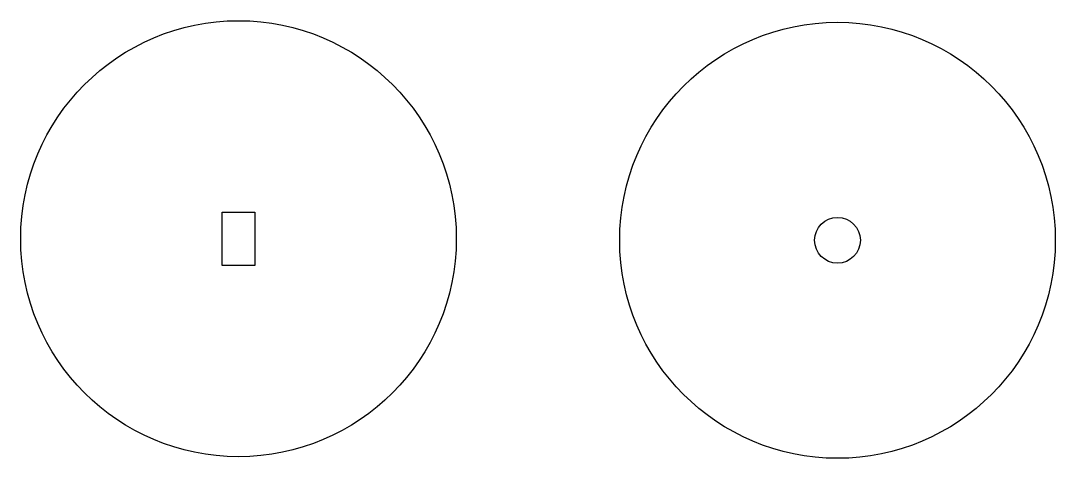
# Model space of a CAD drawing. Header units: millimetres. Extents: x -75 to 20, y -20 to 20.1.
import ezdxf

# ---------------------------------------------------------------- set-up
doc = ezdxf.new("R2010")
doc.units = ezdxf.units.MM
doc.layers.get('0').update_dxf_attribs({"linetype": 'CONTINUOUS'})

msp = doc.modelspace()

# ---------------------------------------------------------------- linework, layer by layer
msp.add_lwpolyline([(-56.5, -2.308), (-56.5, 2.592), (-53.5, 2.592), (-53.5, -2.308)], close=True)
for centre, radius in [((-55, 0.142), 20), ((0, 0), 20), ((0, 0), 2.1)]:
    msp.add_circle(centre, radius)

doc.saveas('drawing.dxf')
